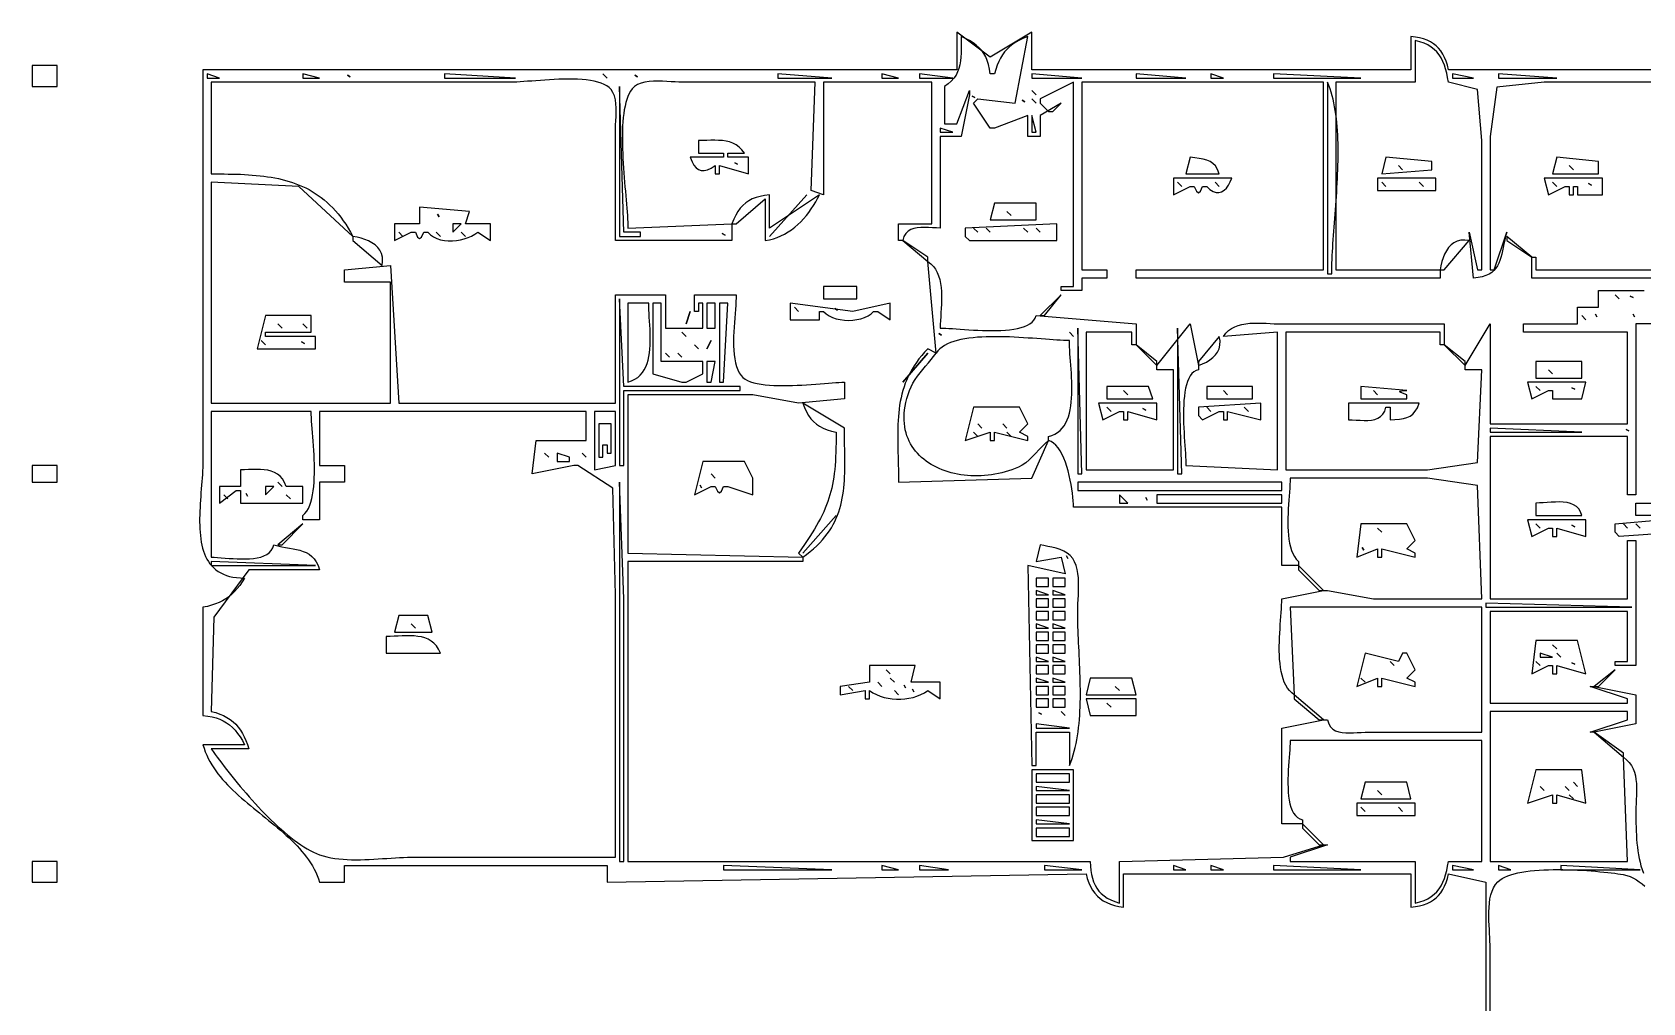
# Model space of a CAD drawing. Extents: x 0 to 1224, y 0 to 792.
# Drawn here: x 403 to 789.7, y 335.1 to 568 of the extents above; entities that cross this region are included whole.
import ezdxf

# ---------------------------------------------------------------- set-up
doc = ezdxf.new("R2010")
doc.units = 0
doc.layers.add('C7', color=7, linetype='CONTINUOUS')

msp = doc.modelspace()

# ---------------------------------------------------------------- linework, layer by layer
at = {"layer": 'C7'}
for points in [[(625, 568), (625, 559), (444, 559), (444, 466), (443.9925, 465.2049), (443.9713, 464.3932), (443.9381, 463.5664), (443.8947, 462.7261), (443.8428, 461.8741), (443.7843, 461.0119), (443.7207, 460.1412), (443.6541, 459.2636), (443.586, 458.3809), (443.5182, 457.4946), (443.4526, 456.6064), (443.3908, 455.7179), (443.3347, 454.8308), (443.286, 453.9467), (443.2464, 453.0673), (443.2177, 452.1942), (443.2017, 451.3291), (443.2002, 450.4737), (443.2149, 449.6294), (443.2475, 448.7981), (443.2998, 447.9813), (443.3737, 447.1808), (443.4708, 446.3981), (443.5929, 445.6348), (443.7417, 444.8928), (443.9191, 444.1735), (444.1268, 443.4786), (444.3666, 442.8098), (444.6402, 442.1688), (444.9493, 441.5571), (445.2958, 440.9764), (445.6814, 440.4284), (446.1079, 439.9148), (446.577, 439.4371), (447.0905, 438.9969), (447.6501, 438.5961), (448.2576, 438.2361), (448.9149, 437.9187), (449.6235, 437.6455), (450.3854, 437.4181), (451.2022, 437.2382), (452.0757, 437.1075), (453.0077, 437.0275), (454, 437), (453.4139, 436.0828), (452.8166, 435.2389), (452.2027, 434.4656), (451.567, 433.76), (450.9044, 433.1194), (450.2094, 432.541), (449.4769, 432.0221), (448.7016, 431.5597), (447.8783, 431.1512), (447.0018, 430.7938), (446.0667, 430.4846), (445.0678, 430.2209), (444, 430), (444, 404), (445.131, 403.8798), (446.1786, 403.6955), (447.149, 403.4455), (448.0486, 403.1284), (448.8838, 402.7427), (449.6607, 402.2866), (450.3857, 401.7589), (451.0652, 401.1578), (451.7054, 400.482), (452.3127, 399.7298), (452.8933, 398.8998), (453.4536, 397.9903), (454, 397), (444, 397), (444.2596, 396.1559), (444.5576, 395.3321), (444.8926, 394.5277), (445.2627, 393.7418), (445.6664, 392.9736), (446.1022, 392.2223), (446.5682, 391.487), (447.063, 390.767), (447.5848, 390.0613), (448.1322, 389.3691), (448.7033, 388.6896), (449.2967, 388.0219), (449.9106, 387.3653), (450.5435, 386.7188), (451.1938, 386.0817), (451.8597, 385.4531), (452.5397, 384.8321), (453.2322, 384.218), (453.9355, 383.6099), (454.648, 383.0069), (455.368, 382.4082), (456.094, 381.8131), (456.8244, 381.2205), (457.5574, 380.6298), (458.2915, 380.04), (459.025, 379.4504), (459.7563, 378.86), (460.4838, 378.2682), (461.2059, 377.6739), (461.9209, 377.0764), (462.6272, 376.4749), (463.3232, 375.8685), (464.0073, 375.2563), (464.6777, 374.6376), (465.333, 374.0115), (465.9714, 373.3771), (466.5914, 372.7337), (467.1913, 372.0804), (467.7696, 371.4163), (468.3244, 370.7406), (468.8543, 370.0525), (469.3577, 369.3511), (469.8328, 368.6357), (470.2781, 367.9053), (470.6919, 367.1591), (471.0726, 366.3963), (471.4186, 365.6161), (471.7283, 364.8176), (472, 364), (478, 364), (478, 368), (541, 368), (541, 364), (656, 366), (656.3073, 364.8926), (656.6698, 363.8778), (657.09, 362.9529), (657.5703, 362.1148), (658.1132, 361.3606), (658.721, 360.6875), (659.3962, 360.0925), (660.1413, 359.5727), (660.9587, 359.1252), (661.8508, 358.7471), (662.8201, 358.4355), (663.869, 358.1874), (665, 358), (665, 366), (734, 366), (734, 358), (735.0832, 358.1505), (736.0909, 358.3537), (737.0251, 358.6126), (737.8876, 358.9302), (738.6805, 359.3095), (739.4056, 359.7535), (740.0649, 360.2653), (740.6604, 360.8479), (741.1939, 361.5044), (741.6673, 362.2376), (742.0828, 363.0508), (742.442, 363.9469), (742.7471, 364.929), (743, 366), (752, 364), (752, 310)], [(626, 567), (626.0057, 565.9757), (626.0162, 564.963), (626.0191, 563.9654), (626.0018, 562.9864), (625.9521, 562.0296), (625.8575, 561.0985), (625.7058, 560.1967), (625.4843, 559.3276), (625.1809, 558.4949), (624.7831, 557.702), (624.2784, 556.9526), (623.6546, 556.25), (622.8993, 555.598), (622, 555), (622, 546), (625, 546), (628, 554), (628, 553), (626, 543), (621, 543), (621, 521), (620.0747, 521.0215), (619.1308, 521.0706), (618.1835, 521.1242), (617.2479, 521.1593), (616.3391, 521.1527), (615.4723, 521.0813), (614.6626, 520.9221), (613.9251, 520.6519), (613.275, 520.2477), (612.7273, 519.6864), (612.2973, 518.9448), (612, 518), (611, 518), (611, 522), (619, 522), (619, 556), (593, 556), (593, 529), (590, 530), (591, 556), (559, 556), (558.2154, 556.0192), (557.33, 556.0672), (556.3652, 556.1297), (555.3422, 556.1924), (554.2823, 556.2409), (553.2067, 556.2608), (552.1368, 556.2379), (551.0938, 556.1578), (550.0991, 556.006), (549.1738, 555.7684), (548.3393, 555.4305), (547.6168, 554.978), (547.0277, 554.3966), (546.6527, 553.8636), (546.3162, 553.264), (546.0164, 552.6015), (545.7519, 551.88), (545.5208, 551.1032), (545.3215, 550.2751), (545.1524, 549.3993), (545.012, 548.4797), (544.8984, 547.5201), (544.8101, 546.5243), (544.7454, 545.4961), (544.7026, 544.4393), (544.6802, 543.3577), (544.6765, 542.2552), (544.6899, 541.1355), (544.7186, 540.0024), (544.7611, 538.8598), (544.8156, 537.7115), (544.8806, 536.5612), (544.9545, 535.4128), (545.0355, 534.2701), (545.122, 533.1368), (545.2124, 532.0169), (545.305, 530.914), (545.3982, 529.8321), (545.4903, 528.7748), (545.5797, 527.7461), (545.6648, 526.7497), (545.7438, 525.7895), (545.8152, 524.8691), (545.8773, 523.9926), (545.9285, 523.1636), (545.9671, 522.3859), (545.9915, 521.6635), (546, 521), (571, 522), (571, 518), (543, 518), (543, 544), (543.0197, 544.8306), (543.0678, 545.7455), (543.1272, 546.7234), (543.1808, 547.743), (543.2119, 548.783), (543.2033, 549.822), (543.1381, 550.8388), (542.9994, 551.8121), (542.7701, 552.7205), (542.4334, 553.5428), (541.9722, 554.2577)], [(937, 559), (743, 559), (742.7471, 560.0709), (742.442, 561.0529), (742.0828, 561.949), (741.6673, 562.7622), (741.1939, 563.4955), (740.6604, 564.1519), (740.0649, 564.7346), (739.4056, 565.2464), (738.6805, 565.6904), (737.8876, 566.0697), (737.0251, 566.3873), (736.0909, 566.6462), (735.0832, 566.8494), (734, 567), (734, 559), (643, 559), (643, 568), (633, 562), (625, 568)], [(794, 556), (766, 556), (754.603394, 554.820984), (753, 543), (753, 511), (754, 511), (757, 520), (756.7382, 519.0484), (756.5156, 518.1204), (756.3208, 517.2191), (756.1425, 516.3475), (755.9693, 515.5088), (755.7898, 514.7059), (755.5925, 513.9421), (755.3662, 513.2204), (755.0995, 512.5439), (754.7809, 511.9157), (754.399, 511.3389), (753.9426, 510.8166), (753.4002, 510.3518), (752.7604, 509.9477), (752.0119, 509.6074), (751.1432, 509.334), (750.143, 509.1304), (749, 509), (748, 520), (750, 511), (751, 511), (751, 542), (749.972229, 554.25769), (743, 556), (742.8137, 557.1159), (742.5951, 558.1748), (742.3375, 559.1753), (742.0341, 560.1165), (741.6782, 560.997), (741.263, 561.8157), (740.7818, 562.5714), (740.2279, 563.263), (739.5946, 563.8893), (738.875, 564.4491), (738.0625, 564.9412), (737.1503, 565.3645), (736.1317, 565.7178), (735, 566), (735, 556), (716, 556), (716, 511), (741, 511), (741, 509), (668, 509), (668, 511), (713, 511), (713, 556), (655, 556), (655, 511), (661, 511), (661, 509), (655, 509), (655, 506), (650, 506), (650, 507), (653, 507), (653, 556), (645, 552), (645, 551), (647, 549), (648, 549), (650, 551), (645, 548), (645, 543), (642, 543), (642, 548), (634, 545), (633, 545), (629, 551), (630, 552), (639, 551), (642, 567), (640.9765, 566.5665), (640.0377, 566.1094), (639.179, 565.6234), (638.3958, 565.1032), (637.6837, 564.5434), (637.0381, 563.9387), (636.4544, 563.2837), (635.9281, 562.5732), (635.4548, 561.8017), (635.0298, 560.964), (634.6487, 560.0547), (634.3069, 559.0684), (634, 558), (633, 558), (632.8312, 559.1685), (632.5981, 560.2296), (632.2973, 561.1929), (631.9255, 562.0675), (631.4795, 562.8629), (630.9559, 563.5885), (630.3514, 564.2536), (629.6628, 564.8676), (628.8866, 565.4399), (628.0196, 565.9798), (627.0585, 566.4967), (626, 567)], [(403, 560), (403, 555), (409, 555), (409, 560), (403, 560)], [(445, 558), (445, 557), (448, 557), (445, 558)], [(468, 558), (468, 557), (472, 557), (468, 558)], [(478.666656, 557.666687), (479.333344, 557.333313), (478.666656, 557.666687)], [(502, 558), (502, 557), (519, 557), (502, 558)], [(540, 558), (541, 557), (540, 558)], [(547.666687, 557.666687), (548.333313, 557.333313), (547.666687, 557.666687)], [(582, 558), (582, 557), (595, 557), (582, 558)], [(607, 558), (607, 557), (611, 557), (607, 558)], [(616, 558), (616, 557), (624, 557), (616, 558)], [(643, 558), (643, 557), (655, 557), (643, 558)], [(668, 558), (668, 557), (680, 557), (668, 558)], [(686, 558), (686, 557), (689, 557), (686, 558)], [(701, 558), (701, 557), (722, 557), (701, 558)], [(744, 558), (744, 557), (749, 557), (744, 558)], [(755, 558), (755, 557), (769, 557), (755, 558)], [(541.9722, 554.2576), (541.5188, 554.7244), (540.9674, 555.1334), (540.3257, 555.488), (539.6011, 555.7912), (538.8013, 556.0464), (537.9337, 556.2567), (537.006, 556.4253), (536.0257, 556.5556), (535.0004, 556.6506), (533.9375, 556.7137), (532.8447, 556.748), (531.7296, 556.7567), (530.5996, 556.7432), (529.4624, 556.7105), (528.3255, 556.6619), (527.1964, 556.6007), (526.0827, 556.53), (524.992, 556.4531), (523.9318, 556.3732), (522.9097, 556.2935), (521.9332, 556.2172), (521.01, 556.1476), (520.1474, 556.0878), (519.3532, 556.0411), (518.6349, 556.0108), (518, 556), (446, 556), (446, 534), (447.0259, 533.9989), (448.0429, 533.9951), (449.0509, 533.9874), (450.0496, 533.9748), (451.0391, 533.956), (452.0191, 533.9301), (452.9896, 533.896), (453.9505, 533.8525), (454.9015, 533.7986), (455.8426, 533.7331), (456.7738, 533.655), (457.6947, 533.5632), (458.6054, 533.4565), (459.5057, 533.334), (460.3954, 533.1944), (461.2745, 533.0367), (462.1429, 532.8599), (463.0004, 532.6627), (463.8469, 532.4442), (464.6822, 532.2032), (465.5063, 531.9386), (466.3191, 531.6493), (467.1203, 531.3343), (467.91, 530.9925), (468.6879, 530.6227), (469.454, 530.2238), (470.2081, 529.7948), (470.95, 529.3346), (471.6798, 528.8421), (472.3973, 528.3161), (473.1022, 527.7557), (473.7946, 527.1596), (474.4743, 526.5268), (475.1412, 525.8563), (475.7951, 525.1468), (476.436, 524.3974), (477.0637, 523.6069), (477.678, 522.7742), (478.279, 521.8983), (478.8663, 520.978), (479.44, 520.0122), (480, 519), (467, 530.972229), (446, 532), (446, 479), (489, 479), (489, 508), (478, 508), (478, 511), (489, 512), (491, 479), (543, 479), (543, 505), (555, 505), (555, 497), (564, 497), (564, 503), (563, 503), (563, 501), (562, 501), (562, 505), (572, 505), (571.986, 504.2266), (571.9476, 503.3778), (571.8902, 502.4627), (571.819, 501.4904), (571.7395, 500.4701), (571.657, 499.4108), (571.5769, 498.3218), (571.5044, 497.2121), (571.4449, 496.0908), (571.4038, 494.9671), (571.3864, 493.8501), (571.398, 492.7488), (571.4441, 491.6726), (571.5299, 490.6304), (571.6608, 489.6314), (571.8422, 488.6846), (572.0793, 487.7994), (572.3776, 486.9846), (572.7424, 486.2496), (573.179, 485.6034)], [(544, 555), (544, 519), (549, 519), (549, 520), (545, 520), (544, 555)], [(643, 554), (644, 553), (643, 554)], [(714, 556), (714, 510), (715, 510), (715.0053, 510.8407), (715.0207, 511.7024), (715.0456, 512.5839), (715.079, 513.4844), (715.1204, 514.4027), (715.1689, 515.338), (715.2237, 516.2892), (715.2842, 517.2553), (715.3496, 518.2354), (715.419, 519.2284), (715.4918, 520.2334), (715.5673, 521.2493), (715.6445, 522.2752), (715.7229, 523.31), (715.8017, 524.3529), (715.88, 525.4027), (715.9572, 526.4586), (716.0324, 527.5194), (716.105, 528.5843), (716.1742, 529.6522), (716.2393, 530.7221), (716.2994, 531.793), (716.3538, 532.864), (716.4018, 533.934), (716.4426, 535.0021), (716.4755, 536.0673), (716.4997, 537.1285), (716.5144, 538.1848), (716.519, 539.2352), (716.5126, 540.2787), (716.4945, 541.3143), (716.464, 542.341), (716.4203, 543.3578), (716.3626, 544.3638), (716.2902, 545.3578), (716.2023, 546.3391), (716.0983, 547.3064), (715.9772, 548.259), (715.8384, 549.1957), (715.6812, 550.1155), (715.5047, 551.0176), (715.3083, 551.9008), (715.0911, 552.7642), (714.8524, 553.6068), (714.5915, 554.4276), (714.3076, 555.2257), (714, 556)], [(628.666687, 552.666687), (629.333313, 552.333313), (628.666687, 552.666687)], [(640.666687, 551.666687), (641.333313, 551.333313), (640.666687, 551.666687)], [(643, 552), (644, 551), (643, 552)], [(643, 548), (643, 544), (644, 544), (643, 548)], [(563, 542), (563, 539), (569, 539), (569, 538), (561, 538), (561.4128, 536.9269), (561.8742, 536.0758), (562.3906, 535.4425), (562.9682, 535.0233), (563.6136, 534.8142), (564.3331, 534.8112), (565.133, 535.0105), (566.0198, 535.408), (567, 536), (567, 534), (568, 534), (568, 536), (575, 534), (575, 538), (570, 538), (570, 539), (574, 539), (573.3958, 539.8025), (572.7315, 540.4549), (572.0124, 540.9722), (571.2439, 541.3692), (570.4315, 541.661), (569.5805, 541.8625), (568.6964, 541.9886), (567.7846, 542.0542), (566.8506, 542.0745), (565.8997, 542.0642), (564.9373, 542.0384), (563.9689, 542.012), (563, 542)], [(621, 545), (621, 544), (624, 544), (621, 545)], [(681, 538), (680, 534), (688, 534), (687.596, 535.0657), (687.0864, 535.8983), (686.4764, 536.5312), (685.7712, 536.9976), (684.976, 537.331), (684.0961, 537.5645), (683.1366, 537.7317), (682.1028, 537.8657), (681, 538)], [(728, 538), (727, 534), (739, 535), (739, 537), (728, 538)], [(769, 538), (768, 534), (779, 534), (779, 537), (769, 538)], [(571.666687, 536.666687), (572.333313, 536.333313), (571.666687, 536.666687)], [(731, 536), (732, 535), (731, 536)], [(772, 536), (773, 535), (772, 536)], [(677, 533), (677, 529), (681, 531), (682, 531), (682.5339, 529.8485), (683, 529.4647), (683.466, 529.8485), (684, 531), (685, 531), (685.7613, 530.2679), (686.505, 529.7917), (687.2241, 529.5531), (687.912, 529.5337), (688.5617, 529.7153), (689.1664, 530.0797), (689.7194, 530.6086), (690.2139, 531.2838), (690.643, 532.087), (691, 533), (677, 533)], [(678, 532), (679, 531), (678, 532)], [(687, 532), (688, 531), (687, 532)], [(726, 533), (726, 530), (740, 530), (740, 533), (726, 533)], [(727, 532), (728, 531), (727, 532)], [(736, 532), (737, 531), (736, 532)], [(766, 533), (767, 529), (771, 531), (772, 531), (772, 529), (773, 529), (773, 531), (774, 531), (774, 529), (780, 529), (780, 533), (766, 533)], [(768, 532), (769, 531), (768, 532)], [(776.666687, 531.666687), (777.333313, 531.333313), (776.666687, 531.666687)], [(496, 526), (496, 522), (490, 522), (490, 518), (494, 520), (495, 520), (495.5339, 518.8485), (496, 518.4647), (496.466, 518.8485), (497, 520), (498, 520), (498.6403, 519.3844), (499.3699, 518.8839), (500.1747, 518.4933), (501.0408, 518.2077), (501.9543, 518.0218), (502.901, 517.9307), (503.8672, 517.9291), (504.8387, 518.0121), (505.8017, 518.1745), (506.7423, 518.4113), (507.6463, 518.7173), (508.4999, 519.0875), (509.2891, 519.5167), (510, 520), (513, 518), (513, 522), (507, 522), (508, 525), (496, 526)], [(580, 521), (580, 529), (578.8344, 528.837), (577.7607, 528.6157), (576.774, 528.3306), (575.8694, 527.9762), (575.042, 527.5472), (574.2869, 527.0381), (573.5992, 526.4436), (572.9739, 525.7582), (572.4063, 524.9765), (571.8913, 524.0932), (571.4242, 523.1028), (571, 522), (572, 522), (579, 528), (579, 518), (579.9786, 518.1802), (580.9313, 518.4306), (581.8572, 518.7477), (582.7555, 519.1276), (583.6255, 519.5668), (584.4664, 520.0616), (585.2773, 520.6083), (586.0575, 521.2033), (586.8063, 521.8428), (587.5228, 522.5232), (588.2063, 523.2409), (588.8559, 523.9922), (589.471, 524.7734), (590.0507, 525.5809), (590.5942, 526.4109), (591.1008, 527.2599), (591.5696, 528.1241), (592, 529), (580, 521)], [(589, 529), (580, 519), (589, 529)], [(634, 527), (633, 523), (644, 523), (644, 527), (634, 527)], [(500.333344, 524.333313), (500.666656, 523.666687), (500.333344, 524.333313)], [(504, 522), (504, 520), (506, 522), (504, 522)], [(627, 521), (627, 519), (628, 518), (649, 518), (649, 522), (627, 521)], [(637, 525), (638, 524), (637, 525)], [(480, 519), (480, 518), (487, 512), (487.1266, 513.0671), (487.0666, 514.0318), (486.8373, 514.8983), (486.4558, 515.671), (485.9394, 516.3543), (485.3055, 516.9526), (484.5713, 517.4701), (483.754, 517.9113), (482.871, 518.2806), (481.9394, 518.5822), (480.9767, 518.8205), (480, 519)], [(491, 520), (492, 519), (491, 520)], [(500, 520), (501, 519), (500, 520)], [(506, 520), (507, 519), (506, 520)], [(568.666687, 519.666687), (569.333313, 519.333313), (568.666687, 519.666687)], [(629, 521), (630, 520), (629, 521)], [(632, 521), (633, 520), (632, 521)], [(641, 521), (642, 520), (641, 521)], [(644, 521), (645, 520), (644, 521)], [(757, 519), (757, 518), (763, 514), (757, 519)], [(612, 518), (618, 513), (618, 514), (612, 518)], [(741, 511), (742, 511), (748, 518), (746.9328, 518.1266), (745.9681, 518.0666), (745.1016, 517.8372), (744.3288, 517.4557), (743.6455, 516.9394), (743.0473, 516.3055), (742.5297, 515.5712), (742.0885, 514.754), (741.7193, 513.871), (741.4177, 512.9394), (741.1794, 511.9767), (741, 511)], [(573.179, 485.6033), (573.606, 485.1577), (574.1321, 484.7663), (574.75, 484.4259), (575.4524, 484.1338), (576.2317, 483.8869), (577.0808, 483.6823), (577.9923, 483.5172), (578.9588, 483.3886), (579.973, 483.2936), (581.0274, 483.2293), (582.1149, 483.1927), (583.2279, 483.181), (584.3592, 483.1912), (585.5015, 483.2204), (586.6473, 483.2656), (587.7893, 483.324), (588.9202, 483.3927), (590.0326, 483.4686), (591.1192, 483.549), (592.1726, 483.6309), (593.1855, 483.7113), (594.1504, 483.7873), (595.0602, 483.8561), (595.9074, 483.9146), (596.6846, 483.9601), (597.3846, 483.9895), (598, 484), (598, 480), (587, 479), (576, 481), (546, 481), (546, 443), (588, 442), (588, 441), (546, 441), (546, 369), (657, 369), (657.0586, 367.8995), (657.1645, 366.8616), (657.3228, 365.8853), (657.5387, 364.9699), (657.8173, 364.1147), (658.1638, 363.3189), (658.5834, 362.5818), (659.0812, 361.9025), (659.6624, 361.2804), (660.3322, 360.7146), (661.0956, 360.2044), (661.958, 359.7491), (662.9244, 359.3479), (664, 359), (664, 369), (703.424377, 370), (713, 373), (714, 373), (705, 370), (705, 369), (735, 369), (735, 359), (736.1317, 359.2821), (737.1503, 359.6354), (738.0625, 360.0587), (738.875, 360.5508), (739.5946, 361.1106), (740.2279, 361.7369), (740.7818, 362.4285), (741.263, 363.1842), (741.6782, 364.0029), (742.0341, 364.8834), (742.3375, 365.8246), (742.5951, 366.8251), (742.8137, 367.884), (743, 369), (751, 369), (751, 398), (705, 398), (704.9874, 397.3415), (704.9529, 396.5971), (704.9015, 395.777), (704.8382, 394.8911), (704.768, 393.9496), (704.6958, 392.9626), (704.6267, 391.9401), (704.5656, 390.8924), (704.5175, 389.8294), (704.4874, 388.7612), (704.4803, 387.698), (704.5011, 386.6498), (704.5548, 385.6268), (704.6465, 384.639), (704.7811, 383.6965), (704.9635, 382.8095), (705.1988, 381.988), (705.492, 381.2421), (705.848, 380.5819), (706.2718, 380.0174), (706.7684, 379.5589), (707.3428, 379.2164), (708, 379), (708, 378), (703, 378), (703, 401), (713, 403), (714, 403), (714.2973, 402.0542), (714.7269, 401.3121), (715.2739, 400.7505), (715.9232, 400.3462), (716.6598, 400.0761), (717.4688, 399.9171), (718.335, 399.846), (719.2435, 399.8397), (720.1792, 399.8751), (721.1272, 399.929), (722.0725, 399.9784), (723, 400), (751, 400), (751, 430), (705, 430), (706, 409), (705.3911, 409.4597), (704.8511, 409.9995), (704.3762, 410.6135), (703.9629, 411.296), (703.6074, 412.0412), (703.3061, 412.8435), (703.0553, 413.697), (702.8513, 414.5959), (702.6905, 415.5347), (702.5692, 416.5074), (702.4836, 417.5083), (702.4302, 418.5317), (702.4052, 419.5719), (702.4051, 420.623), (702.426, 421.6794), (702.4644, 422.7353), (702.5166, 423.7849), (702.5789, 424.8224), (702.6476, 425.8422), (702.719, 426.8385), (702.7896, 427.8055), (702.8555, 428.7374), (702.9132, 429.6286), (702.9589, 430.4733), (702.9891, 431.2656), (703, 432), (713, 434), (714, 434), (725, 432), (751, 432), (749.972229, 459.257721), (738, 461), (705, 461), (704.9875, 460.2489), (704.9533, 459.4324), (704.9022, 458.558), (704.8388, 457.6333), (704.7678, 456.6658), (704.6941, 455.6632), (704.6223, 454.6328), (704.5572, 453.5824), (704.5036, 452.5195), (704.4661, 451.4516), (704.4494, 450.3863), (704.4584, 449.3311), (704.4978, 448.2936), (704.5723, 447.2814), (704.6866, 446.302), (704.8455, 445.363), (705.0537, 444.4719), (705.3159, 443.6363), (705.6369, 442.8637), (706.0214, 442.1618), (706.4742, 441.538), (707, 441), (707, 440), (703, 440), (703, 454), (653, 454), (652.9817, 454.7133), (652.9324, 455.5244), (652.8517, 456.4184), (652.7391, 457.3807), (652.5944, 458.3965), (652.4172, 459.4512), (652.2072, 460.53), (651.964, 461.6182), (651.6873, 462.701), (651.3767, 463.7639), (651.0319, 464.792), (650.6526, 465.7706), (650.2383, 466.685), (649.7887, 467.5206), (649.3036, 468.2626), (648.7825, 468.8962), (648.225, 469.4068), (647.631, 469.7796), (647, 470), (647, 471), (647.8057, 471.2292), (648.534, 471.5446), (649.1885, 471.9409), (649.7727, 472.4132), (650.2903, 472.9563), (650.7448, 473.5652), (651.1397, 474.2346), (651.4788, 474.9596), (651.7654, 475.7351), (652.0032, 476.556), (652.1958, 477.4171), (652.3467, 478.3134), (652.4596, 479.2398), (652.5379, 480.1912), (652.5852, 481.1625), (652.6052, 482.1486), (652.6014, 483.1444), (652.5774, 484.1449), (652.5367, 485.1449), (652.483, 486.1394), (652.4197, 487.1232), (652.3505, 488.0913), (652.2789, 489.0386), (652.2086, 489.96), (652.143, 490.8504), (652.0858, 491.7046), (652.0405, 492.5177), (652.0107, 493.2845), (652, 494), (651.3327, 494.0082), (650.6064, 494.0316), (649.825, 494.0683), (648.9927, 494.1164), (648.1135, 494.174), (647.1915, 494.2393), (646.2306, 494.3104), (645.2349, 494.3853), (644.2085, 494.4623), (643.1555, 494.5393), (642.0798, 494.6146), (640.9856, 494.6863), (639.8768, 494.7525), (638.7575, 494.8112), (637.6318, 494.8606), (636.5037, 494.8989), (635.3773, 494.9241), (634.2565, 494.9344), (633.1456, 494.9279), (632.0484, 494.9026), (630.9691, 494.8568), (629.9117, 494.7885), (628.8802, 494.6959), (627.8787, 494.577), (626.9113, 494.4301), (625.982, 494.2531), (625.0948, 494.0442), (624.2538, 493.8016), (623.463, 493.5234), (622.7265, 493.2076), (622.0483, 492.8524), (621.4326, 492.4559), (620.8832, 492.0163), (620.4043, 491.5316), (620, 491), (618, 513), (618.7279, 512.4471), (619.345, 511.8129), (619.8598, 511.1054), (620.2807, 510.3322), (620.6159, 509.5013), (620.874, 508.6204), (621.0632, 507.6973), (621.1919, 506.74), (621.2686, 505.7561), (621.3017, 504.7536), (621.2994, 503.7402), (621.2703, 502.7238), (621.2226, 501.7122), (621.1648, 500.7132), (621.1053, 499.7347), (621.0523, 498.7844), (621.0144, 497.8702), (621, 497), (621.6092, 496.9898), (622.3063, 496.9617), (623.0828, 496.9188), (623.9306, 496.8645), (624.8412, 496.8019), (625.8065, 496.7345), (626.8181, 496.6654), (627.8677, 496.598), (628.9471, 496.5356), (630.0479, 496.4814), (631.1618, 496.4387), (632.2805, 496.4107), (633.3958, 496.4009), (634.4993, 496.4125), (635.5827, 496.4486), (636.6378, 496.5127), (637.6563, 496.6081), (638.6298, 496.7379), (639.5501, 496.9054), (640.4088, 497.1141), (641.1977, 497.3671), (641.9085, 497.6677), (642.5328, 498.0192), (643.0624, 498.4249), (643.489, 498.8881), (643.8043, 499.412), (644, 500), (668, 498), (668, 493), (667, 493), (667, 496), (656, 496), (656, 463), (677, 463), (677, 487), (673, 487), (673, 488), (681, 498), (683, 488), (683, 487), (682.412, 486.8043), (681.8881, 486.489), (681.4249, 486.0624), (681.0192, 485.5328), (680.6677, 484.9085), (680.3671, 484.1977), (680.1141, 483.4088), (679.9055, 482.5501), (679.7379, 481.6298), (679.6081, 480.6563), (679.5128, 479.6378), (679.4487, 478.5827), (679.4125, 477.4992), (679.401, 476.3957), (679.4108, 475.2805), (679.4387, 474.1617), (679.4814, 473.0478), (679.5356, 471.947), (679.598, 470.8677), (679.6654, 469.8181), (679.7345, 468.8065), (679.8019, 467.8412), (679.8645, 466.9305), (679.9188, 466.0828), (679.9617, 465.3062), (679.9898, 464.6092), (680, 464), (702, 463), (702, 496), (689, 495), (689.5754, 495.7591), (690.2265, 496.3928), (690.9454, 496.9115), (691.7247, 497.3259), (692.5567, 497.6464), (693.4337, 497.8837), (694.3481, 498.0483), (695.2922, 498.1508), (696.2585, 498.2016), (697.2392, 498.2115), (698.2268, 498.1908), (699.2136, 498.1503), (700.1919, 498.1003), (701.1542, 498.0516), (702.0927, 498.0146), (703, 498), (742, 498), (742, 493), (741, 493), (741, 496), (704, 496), (704, 463), (738, 463), (749.972229, 464.742279), (751, 487), (747, 487), (747, 488), (753, 498), (753, 474), (786, 474), (786, 496), (761, 496), (761, 498), (774, 498), (774, 502), (779, 502), (779, 506), (790, 506)], [(801, 509), (763, 509), (763, 514), (764, 514), (764, 511), (794, 511)], [(593, 507), (593, 504), (601, 504), (601, 507), (593, 507)], [(544, 504), (544, 464), (545, 464), (545, 482), (573, 482), (573, 483), (545, 483), (544, 504)], [(546, 503), (546, 484), (546.8824, 484.3075), (547.6669, 484.6989), (548.3586, 485.1683), (548.9629, 485.7102), (549.4854, 486.3187), (549.9312, 486.9884), (550.3059, 487.7133), (550.6148, 488.488), (550.8632, 489.3066), (551.0567, 490.1635), (551.2005, 491.0531), (551.3, 491.9696), (551.3606, 492.9073), (551.3877, 493.8606), (551.3867, 494.8239), (551.3629, 495.7913), (551.3218, 496.7572), (551.2687, 497.716), (551.209, 498.6619), (551.1481, 499.5893), (551.0914, 500.4925), (551.0442, 501.3658), (551.0119, 502.2035), (551, 503), (546, 503)], [(552, 503), (552, 486), (559, 484), (560, 484), (564, 486), (564, 489), (554, 489), (554, 503), (552, 503)], [(565, 503), (565, 497), (567, 497), (567, 503), (565, 503)], [(568, 503), (568, 484), (569, 484), (570, 503), (568, 503)], [(585, 503), (585, 499), (591, 499), (592, 499), (592, 501), (593, 501), (593.6069, 500.4255), (594.3288, 499.9405), (595.1465, 499.5444), (596.0409, 499.2373), (596.9929, 499.0187), (597.9834, 498.8885), (598.9932, 498.8464), (600.0034, 498.8923), (600.9947, 499.0258), (601.948, 499.2467), (602.8443, 499.5548), (603.6645, 499.9499), (604.3894, 500.4317), (605, 501), (606, 501), (609, 499), (609, 503), (600, 501), (585, 503)], [(645, 500), (646, 500), (650, 505), (645, 500)], [(783, 505), (784, 504), (783, 505)], [(786.666687, 504.666656), (787.333313, 504.333344), (786.666687, 504.666656)], [(459, 500), (457, 492), (471, 492), (471, 495), (459, 495), (459, 496), (470, 496), (470, 500), (459, 500)], [(561, 501), (560, 498), (561, 501)], [(586, 502), (587, 501), (586, 502)], [(595.666687, 501.666656), (596.333313, 501.333344), (595.666687, 501.666656)], [(775, 500), (776, 499), (775, 500)], [(778.333313, 500.333344), (778.666687, 499.666656), (778.333313, 500.333344)], [(787.333313, 500.333344), (787.666687, 499.666656), (787.333313, 500.333344)], [(462, 498), (463, 497), (462, 498)], [(468, 498), (469, 497), (468, 498)], [(559, 496), (560, 495), (559, 496)], [(620.666687, 495.666656), (621.333313, 495.333344), (620.666687, 495.666656)], [(652, 496), (653, 495), (652, 496)], [(654, 497), (654, 462), (655, 462), (654, 497)], [(678, 497), (678, 462), (679, 462), (678, 497)], [(688, 495), (683, 489), (683, 488), (683.9838, 488.3994), (684.9008, 488.8459), (685.7358, 489.3468), (686.4734, 489.9096), (687.0984, 490.5417), (687.5955, 491.2504), (687.9495, 492.0432), (688.1451, 492.9275), (688.167, 493.9106), (688, 495)], [(795, 498), (788, 498), (788, 457), (786, 457), (786, 471), (753, 471), (753, 432), (786, 432), (786, 446), (788, 446), (788, 416), (783, 416), (783, 417), (786, 417), (786, 429), (753, 429), (753, 407), (786, 407), (786, 408), (777, 411), (778, 411), (788, 409), (788, 402), (778, 400), (777, 400), (786, 403), (786, 405), (753, 405), (753, 369), (786, 369), (785, 394), (785.7746, 393.4138), (786.4157, 392.7562), (786.9352, 392.0345), (787.3448, 391.2558), (787.6564, 390.4274), (787.8821, 389.5566), (788.0335, 388.6505), (788.1226, 387.7164), (788.1614, 386.7615), (788.1615, 385.7931), (788.135, 384.8182), (788.0938, 383.8443), (788.0496, 382.8784), (788.0143, 381.9279), (788, 381), (788.0014, 380.0531), (788.0074, 379.102), (788.0199, 378.1484), (788.0414, 377.1938), (788.074, 376.2397), (788.1199, 375.2876), (788.1813, 374.3391), (788.2606, 373.3958), (788.3598, 372.4593), (788.4812, 371.5309), (788.6271, 370.6124), (788.7997, 369.7053), (789.0011, 368.811), (789.2337, 367.9313), (789.4995, 367.0675), (789.801, 366.2212)], [(458, 494), (459, 493), (458, 494)], [(467.666656, 493.666656), (468.333344, 493.333344), (467.666656, 493.666656)], [(562, 493), (563, 492), (562, 493)], [(566, 494), (565, 492), (566, 494)], [(618, 492), (617.2435, 491.2037), (616.5404, 490.4013), (615.8889, 489.5926), (615.287, 488.7775), (614.7329, 487.9561), (614.2247, 487.1282), (613.7605, 486.2937), (613.3385, 485.4527), (612.9567, 484.6049), (612.6132, 483.7505), (612.3063, 482.8892), (612.034, 482.021), (611.7944, 481.1459), (611.5856, 480.2638), (611.4058, 479.3746), (611.2532, 478.4782), (611.1257, 477.5747), (611.0216, 476.6639), (610.9389, 475.7457), (610.8758, 474.8201), (610.8304, 473.887), (610.8008, 472.9463), (610.7851, 471.9981), (610.7815, 471.0421), (610.7881, 470.0784), (610.803, 469.1069), (610.8243, 468.1275), (610.8501, 467.1401), (610.8786, 466.1447), (610.9078, 465.1412), (610.936, 464.1295), (610.9611, 463.1096), (610.9815, 462.0815), (610.995, 461.0449), (611, 460), (643, 461), (647, 470), (646.2121, 469.3272), (645.4444, 468.5761), (644.6868, 467.776), (643.9292, 466.9566), (643.1617, 466.1474), (642.3741, 465.378), (641.5565, 464.6778), (640.6987, 464.0764), (639.7909, 463.6034)], [(613.6033, 482), (613.9862, 482.9073), (614.4485, 483.7843), (614.9767, 484.635), (615.5579, 485.4638), (616.1787, 486.2748), (616.8261, 487.072), (617.4868, 487.8599), (618.1478, 488.6424), (618.7957, 489.4238), (619.4175, 490.2082), (620, 491), (618, 492)], [(668, 493), (673, 488), (673, 489), (668, 493)], [(742, 493), (747, 488), (747, 489), (742, 493)], [(555, 491), (556, 490), (555, 491)], [(558, 491), (559, 490), (558, 491)], [(565, 489), (565, 484), (566, 484), (567, 489), (565, 489)], [(618, 491), (612, 484), (618, 491)], [(764, 489), (764, 485), (775, 485), (775, 489), (764, 489)], [(762, 484), (763, 480), (767, 482), (768, 482), (768, 480), (769, 480), (775, 480), (776, 484), (762, 484)], [(767, 487), (768, 486), (767, 487)], [(639.7908, 463.6033), (639.0028, 463.2833), (638.2056, 462.9908), (637.4005, 462.7255), (636.5885, 462.4874), (635.7709, 462.2763), (634.9489, 462.0922), (634.1238, 461.935), (633.2967, 461.8045), (632.4688, 461.7007), (631.6413, 461.6235), (630.8155, 461.5727), (629.9926, 461.5483), (629.1737, 461.5501), (628.36, 461.5781), (627.5529, 461.6322), (626.7534, 461.7122), (625.9628, 461.8181), (625.1823, 461.9497), (624.4131, 462.107), (623.6565, 462.2898), (622.9135, 462.4981), (622.1854, 462.7317), (621.4735, 462.9906), (620.779, 463.2747), (620.1029, 463.5838), (619.4466, 463.9178), (618.8113, 464.2767), (618.1982, 464.6603), (617.6084, 465.0686), (617.0432, 465.5014), (616.5037, 465.9587), (615.9913, 466.4403), (615.5071, 466.9462), (615.0523, 467.4762), (614.6281, 468.0303), (614.2357, 468.6083), (613.8763, 469.2101), (613.5512, 469.8357), (613.2615, 470.4849), (613.0085, 471.1577), (612.7933, 471.8539), (612.6172, 472.5735), (612.4814, 473.3162), (612.387, 474.0821), (612.3353, 474.8711), (612.3275, 475.683), (612.3648, 476.5177), (612.4485, 477.3752), (612.5796, 478.2553), (612.7594, 479.1579), (612.9892, 480.0829), (613.2701, 481.0303), (613.6034, 482)], [(661, 483), (661, 480), (672, 480), (671, 483), (661, 483)], [(665, 482), (666, 481), (665, 482)], [(685, 483), (685, 480), (696, 480), (696, 483), (685, 483)], [(689, 482), (690, 481), (689, 482)], [(722, 483), (722, 480), (733, 480), (733, 481), (732.0021, 481.3548), (731.4176, 481.6342), (731.3321, 481.8361), (731.831, 481.9587), (733, 482), (722, 483)], [(725, 482), (726, 481), (725, 482)], [(764, 483), (765, 482), (764, 483)], [(772.666687, 482.666656), (773.333313, 482.333344), (772.666687, 482.666656)], [(446, 477), (446, 442), (446.722, 441.9841), (447.52, 441.9421), (448.382, 441.8819), (449.2958, 441.8114), (450.2494, 441.7389), (451.2306, 441.6722), (452.2274, 441.6195), (453.2276, 441.5888), (454.2193, 441.5881), (455.1902, 441.6254), (456.1282, 441.7088), (457.0214, 441.8464), (457.8575, 442.0461), (458.6246, 442.316), (459.3104, 442.6642), (459.903, 443.0986), (460.3902, 443.6274), (460.7598, 444.2585), (461, 445), (461.956, 444.7446), (462.8998, 444.5375), (463.8267, 444.3627), (464.7322, 444.2043), (465.612, 444.0465), (466.4614, 443.8732), (467.276, 443.6688), (468.0512, 443.4171), (468.7827, 443.1024), (469.4659, 442.7088), (470.0963, 442.2203), (470.6693, 441.621), (471.1807, 440.8952), (471.6257, 440.0268), (472, 439), (455, 439), (446.603394, 427.610352), (446, 405), (447.0551, 404.7126), (448.031, 404.3757), (448.9315, 403.988), (449.7608, 403.5481), (450.5226, 403.0548), (451.2211, 402.5067), (451.86, 401.9028), (452.4435, 401.2415), (452.9754, 400.5217), (453.4597, 399.7421), (453.9003, 398.9014), (454.3013, 397.9983), (454.6665, 397.0316), (455, 396), (446, 396), (446.4531, 395.3614), (446.9322, 394.6956), (447.4364, 394.0047), (447.9645, 393.2908), (448.5155, 392.5559), (449.0884, 391.8023), (449.6821, 391.0321), (450.2956, 390.2472), (450.9278, 389.4498), (451.5777, 388.6421), (452.2443, 387.8261), (452.9264, 387.004), (453.6231, 386.1777), (454.3334, 385.3496), (455.0561, 384.5215), (455.7902, 383.6958), (456.5348, 382.8744), (457.2887, 382.0594), (458.0508, 381.253), (458.8203, 380.4573), (459.5959, 379.6744), (460.3767, 378.9064), (461.1617, 378.1553), (461.9497, 377.4234), (462.7398, 376.7126), (463.5309, 376.0252), (464.3219, 375.3632), (465.1118, 374.7286), (465.8996, 374.1237), (466.6842, 373.5505), (467.4646, 373.0112), (468.2398, 372.5078), (469.0086, 372.0424), (469.7701, 371.6172), (470.5231, 371.2342), (471.2668, 370.8955), (472, 370.6034)], [(472, 370.6033), (472.8616, 370.3164), (473.7583, 370.0755), (474.6868, 369.8772), (475.6439, 369.7185), (476.6262, 369.5961), (477.6305, 369.5068), (478.6535, 369.4475), (479.6918, 369.4151), (480.7422, 369.4063), (481.8014, 369.418), (482.8662, 369.4469), (483.9331, 369.49), (484.9989, 369.5441), (486.0604, 369.6059), (487.1142, 369.6724), (488.1571, 369.7402), (489.1857, 369.8064), (490.1968, 369.8676), (491.187, 369.9207), (492.1532, 369.9626), (493.0919, 369.9901), (494, 370), (543, 370), (543, 433), (542.396606, 458.567139), (534, 464), (533, 464), (523, 462), (524, 470), (536, 470), (536, 477), (472, 477), (472, 464), (478, 464), (478, 460), (472, 460), (472, 451), (468, 451), (468, 452), (468.4891, 452.4968), (468.9208, 453.0767), (469.2983, 453.7337), (469.6245, 454.4617), (469.9025, 455.2547), (470.1354, 456.1068), (470.3262, 457.0119), (470.4779, 457.964), (470.5937, 458.9571), (470.6765, 459.9853), (470.7294, 461.0424), (470.7555, 462.1225), (470.7577, 463.2196), (470.7393, 464.3277), (470.7031, 465.4408), (470.6523, 466.5529), (470.5899, 467.6579), (470.519, 468.7498), (470.4426, 469.8228), (470.3638, 470.8707), (470.2856, 471.8875), (470.211, 472.8673), (470.1432, 473.804), (470.0851, 474.6916), (470.0398, 475.5241), (470.0104, 476.2956), (470, 477), (446, 477)], [(538, 477), (538, 463), (543, 464), (543, 477), (538, 477)], [(588, 479), (588.4203, 477.9001), (588.8797, 476.9123), (589.3855, 476.0301), (589.9452, 475.247), (590.5663, 474.5566), (591.2563, 473.9525), (592.0225, 473.4281), (592.8725, 472.9772), (593.8138, 472.5931), (594.8538, 472.2695), (596, 472), (595.9958, 470.7196), (595.9828, 469.4924), (595.9599, 468.3153), (595.9259, 467.1852), (595.8798, 466.099), (595.8207, 465.0534), (595.7473, 464.0455), (595.6588, 463.072), (595.5539, 462.1298), (595.4317, 461.2158), (595.2912, 460.3269), (595.1312, 459.46), (594.9508, 458.6118), (594.7488, 457.7794), (594.5242, 456.9596), (594.276, 456.1492), (594.003, 455.3451), (593.7044, 454.5442), (593.3789, 453.7433), (593.0256, 452.9394), (592.6434, 452.1293), (592.2312, 451.3099), (591.788, 450.478), (591.3127, 449.6306), (590.8044, 448.7645), (590.2619, 447.8765), (589.6841, 446.9636), (589.0701, 446.0226), (588.4188, 445.0505), (587.7291, 444.0439), (587, 443), (588, 442), (588.9241, 442.6749), (589.7908, 443.3564), (590.6019, 444.0448), (591.3592, 444.7401), (592.0644, 445.4427), (592.7195, 446.1527), (593.3262, 446.8704), (593.8862, 447.5959), (594.4015, 448.3295), (594.8739, 449.0714), (595.3051, 449.8217), (595.6969, 450.5808), (596.0512, 451.3487), (596.3698, 452.1258), (596.6544, 452.9122), (596.907, 453.7082), (597.1293, 454.5139), (597.3231, 455.3295), (597.4902, 456.1554), (597.6324, 456.9916), (597.7516, 457.8384), (597.8495, 458.696), (597.9281, 459.5646), (597.9889, 460.4445), (598.034, 461.3358), (598.0651, 462.2387), (598.0839, 463.1535), (598.0924, 464.0804), (598.0923, 465.0195), (598.0854, 465.9712), (598.0736, 466.9355), (598.0586, 467.9127), (598.0423, 468.9031), (598.0265, 469.9068), (598.013, 470.924), (598.0035, 471.955), (598, 473), (588, 479)], [(629, 478), (627, 470), (633, 472), (633, 470), (634, 470), (634, 472), (642, 470), (642, 471), (640, 472), (642, 474), (640, 478), (629, 478)], [(659, 479), (660, 475), (664, 477), (665, 477), (665, 475), (666, 475), (666, 477), (673, 475), (673, 479), (659, 479)], [(661, 478), (662, 477), (661, 478)], [(669.666687, 477.666656), (670.333313, 477.333344), (669.666687, 477.666656)], [(683, 478), (683, 476), (684, 475), (688, 477), (689, 477), (689, 475), (690, 475), (690, 477), (698, 475), (698, 479), (683, 478)], [(685, 478), (686, 477), (685, 478)], [(694, 478), (695, 477), (694, 478)], [(719, 479), (719, 475), (719.9253, 474.9784), (720.8691, 474.9293), (721.8164, 474.8757), (722.752, 474.8406), (723.6608, 474.8472), (724.5276, 474.9186), (725.3373, 475.0778), (726.0748, 475.348), (726.7249, 475.7522), (727.2726, 476.3135), (727.7026, 477.0551), (728, 478), (729, 478), (729, 475), (730.172, 475.0475), (731.2313, 475.1285), (732.1838, 475.2712), (733.0357, 475.5038), (733.7931, 475.8544), (734.4621, 476.3511), (735.0489, 477.0222), (735.5594, 477.8958), (736, 479), (719, 479)], [(539, 474), (539, 466), (540, 466), (540, 469), (541, 469), (541, 467), (542, 467), (542, 474), (541, 474), (539, 474)], [(629, 472), (630, 471), (629, 472)], [(630, 474), (631, 473), (630, 474)], [(636, 474), (637, 473), (636, 474)], [(637, 472), (638, 471), (637, 472)], [(753, 473), (753, 472), (775, 472), (753, 473)], [(785.666687, 472.666656), (786.333313, 472.333344), (785.666687, 472.666656)], [(403, 464), (403, 460), (409, 460), (409, 464), (403, 464)], [(526, 467), (527, 466), (526, 467)], [(529, 467), (529, 466), (529, 465), (532, 465), (532, 466), (529, 467)], [(535, 467), (536, 466), (535, 467)], [(564, 465), (562, 457), (566, 459), (567, 459), (567.5339, 457.8485), (568, 457.4647), (568.466, 457.8485), (569, 459), (570, 459), (576, 457), (576, 461), (574, 465), (564, 465)], [(453, 463), (453, 459), (448, 459), (448, 455), (452, 458), (453, 458), (453, 455), (468, 455), (468, 459), (464, 459), (463.5983, 459.9789), (463.1073, 460.7905), (462.5345, 461.4498), (461.8874, 461.972), (461.1736, 462.3724), (460.4008, 462.6661), (459.5764, 462.8684), (458.7081, 462.9944), (457.8035, 463.0593), (456.87, 463.0784), (455.9154, 463.0668), (454.9471, 463.0397), (453.9728, 463.0124), (453, 463)], [(566, 462), (567, 461), (566, 462)], [(449, 457), (450, 456), (449, 457)], [(454.333344, 457.333344), (454.666656, 456.666656), (454.333344, 457.333344)], [(459, 459), (459, 457), (461, 459), (459, 459)], [(462, 460), (463, 459), (462, 460)], [(464, 457), (465, 456), (464, 457)], [(544, 460), (544, 369), (545, 369), (545, 432), (544, 460)], [(563.333313, 459.333344), (563.666687, 458.666656), (563.333313, 459.333344)], [(654, 460), (654, 458), (703, 458), (703, 460), (654, 460)], [(664, 457), (664, 455), (666, 455), (664, 457)], [(670.333313, 456.333344), (670.666687, 455.666656), (670.333313, 456.333344)], [(673, 457), (673, 455), (703, 455), (703, 457), (673, 457)], [(764, 455), (764, 452), (775, 452), (774.7134, 452.8901), (774.2853, 453.6085), (773.7319, 454.1721), (773.0693, 454.598), (772.3137, 454.9029), (771.4812, 455.1038), (770.5882, 455.2178), (769.6508, 455.2615), (768.6851, 455.2522), (767.7074, 455.2065), (766.7339, 455.1415), (765.7806, 455.0742), (764.8639, 455.0213), (764, 455)], [(794, 452), (788, 452), (788, 455), (801, 455)], [(462, 445), (463, 445), (468, 450), (462, 445)], [(596, 452), (588, 443), (596, 452)], [(722, 450), (721, 442), (726, 444), (726, 442), (727, 442), (727, 444), (735, 442), (735, 443), (733, 444), (735, 446), (733, 450), (722, 450)], [(726, 449), (727, 448), (726, 449)], [(762, 451), (763, 447), (767, 449), (768, 449), (768, 447), (769, 447), (769, 449), (776, 447), (776, 451), (762, 451)], [(764, 450), (765, 449), (764, 450)], [(772.666687, 449.666656), (773.333313, 449.333344), (772.666687, 449.666656)], [(799, 448), (784, 447), (783, 448), (783, 450), (794, 451)], [(785, 450), (786, 449), (785, 450)], [(788, 450), (789, 449), (788, 450)], [(645, 445), (644, 441), (650, 442), (651, 438), (642, 440), (643, 392), (644, 392), (644, 400), (652, 400), (652, 392), (652.3322, 392.8346), (652.6373, 393.6886), (652.9162, 394.5612), (653.1701, 395.4513), (653.3998, 396.3578), (653.6064, 397.2799), (653.7909, 398.2164), (653.9543, 399.1665), (654.0976, 400.1291), (654.2217, 401.1031), (654.3278, 402.0877), (654.4167, 403.0818), (654.4895, 404.0844), (654.5472, 405.0945), (654.5908, 406.1112), (654.6212, 407.1333), (654.6396, 408.16), (654.6468, 409.1903), (654.644, 410.223), (654.632, 411.2573), (654.6119, 412.2921), (654.5848, 413.3265), (654.5515, 414.3594), (654.5131, 415.3899), (654.4706, 416.4169), (654.425, 417.4394), (654.3773, 418.4565), (654.3285, 419.4672), (654.2796, 420.4704), (654.2316, 421.4652), (654.1854, 422.4505), (654.1422, 423.4254), (654.1029, 424.3889), (654.0685, 425.34), (654.04, 426.2776), (654.0184, 427.2008), (654.0047, 428.1086), (654, 429), (654.0157, 429.8936), (654.0552, 430.8443), (654.1073, 431.8403), (654.1605, 432.8698), (654.2035, 433.9208), (654.2251, 434.9816), (654.2138, 436.0402), (654.1583, 437.0848), (654.0472, 438.1035), (653.8693, 439.0846), (653.6132, 440.016), (653.2675, 440.8861), (652.821, 441.6829)], [(652.8209, 441.6828), (652.2108, 442.4211), (651.4798, 443.0153), (650.6519, 443.4876), (649.7514, 443.86), (648.8021, 444.1548), (647.8283, 444.394), (646.8539, 444.5998), (645.9031, 444.7944), (645, 445)], [(446, 441), (446, 440), (471, 440), (446, 441)], [(651.333313, 442.333344), (651.666687, 441.666656), (651.333313, 442.333344)], [(722.333313, 444.333344), (722.666687, 443.666656), (722.333313, 444.333344)], [(644, 437), (644, 435), (647, 435), (647, 437), (644, 437)], [(648, 437), (648, 435), (651, 435), (651, 437), (648, 437)], [(707, 440), (707, 439), (712, 434), (713, 434), (707, 440)], [(644, 434), (644, 433), (647, 433), (644, 434)], [(648, 434), (648, 433), (651, 433), (648, 434)], [(644, 432), (644, 430), (647, 430), (647, 432), (644, 432)], [(648, 432), (648, 430), (651, 430), (651, 432), (648, 432)], [(752, 431), (752, 430), (787, 430), (752, 431)], [(491, 428), (490, 424), (499, 424), (498, 428), (491, 428)], [(494, 426), (495, 425), (494, 426)], [(644, 429), (644, 427), (647, 427), (647, 429), (644, 429)], [(644, 426), (644, 425), (647, 425), (644, 426)], [(648, 429), (648, 427), (651, 427), (651, 429), (648, 429)], [(648, 426), (648, 425), (651, 425), (648, 426)], [(488, 423), (488, 419), (501, 419), (500.5522, 419.9318), (500.0248, 420.7171), (499.4244, 421.3677), (498.7576, 421.8955), (498.0311, 422.3126), (497.2515, 422.6308), (496.4255, 422.862), (495.5597, 423.0182), (494.6608, 423.1114), (493.7355, 423.1534), (492.7903, 423.1563), (491.832, 423.1318), (490.8671, 423.092), (489.9024, 423.0488), (488.9445, 423.0142), (488, 423)], [(644, 424), (644, 422), (647, 422), (647, 424), (644, 424)], [(648, 424), (648, 422), (651, 422), (651, 424), (648, 424)], [(764, 422), (763, 414), (767, 416), (768, 416), (768, 414), (769, 414), (769, 416), (776, 414), (774, 422), (764, 422)], [(644, 421), (644, 419), (647, 419), (647, 421), (644, 421)], [(644, 418), (644, 417), (647, 417), (644, 418)], [(648, 421), (648, 419), (651, 419), (651, 421), (648, 421)], [(648, 418), (648, 417), (651, 417), (648, 418)], [(723, 419), (721, 411), (726, 413), (726, 411), (727, 411), (727, 413), (735, 411), (735, 412), (733, 413), (735, 415), (733, 419), (732, 419), (731, 417), (723, 419)], [(765, 419), (765, 418), (768, 418), (765, 419)], [(768, 421), (769, 420), (768, 421)], [(769, 419), (770, 418), (769, 419)], [(604, 416), (604, 412), (597, 411), (597, 409), (603, 410), (603, 408), (604, 408), (604, 410), (604.815, 409.4856), (605.6806, 409.0443), (606.589, 408.6762), (607.5325, 408.3814), (608.5032, 408.1599), (609.4933, 408.0119), (610.4952, 407.9374), (611.5011, 407.9366), (612.5031, 408.0095), (613.4935, 408.1562), (614.4646, 408.3768), (615.4086, 408.6713), (616.3176, 409.04), (617.184, 409.4829), (618, 410), (621, 408), (621, 412), (614, 412), (615, 416), (604, 416)], [(608, 415), (609, 414), (608, 415)], [(644, 416), (644, 414), (647, 414), (647, 416), (644, 416)], [(648, 416), (648, 414), (651, 414), (651, 416), (648, 416)], [(729, 417), (730, 416), (729, 417)], [(764, 417), (765, 416), (764, 417)], [(772.666687, 416.666656), (773.333313, 416.333344), (772.666687, 416.666656)], [(778, 411), (779, 411), (783, 415), (778, 411)], [(599, 411), (600, 410), (599, 411)], [(606, 412), (607, 411), (606, 412)], [(609, 413), (610, 412), (609, 413)], [(610, 410), (611, 409), (610, 410)], [(612.333313, 411.333344), (612.666687, 410.666656), (612.333313, 411.333344)], [(614.333313, 410.333344), (614.666687, 409.666656), (614.333313, 410.333344)], [(644, 413), (644, 412), (647, 412), (644, 413)], [(644, 411), (644, 409), (647, 409), (647, 411), (644, 411)], [(648, 413), (648, 412), (651, 412), (648, 413)], [(648, 411), (648, 409), (651, 409), (651, 411), (648, 411)], [(657, 413), (656, 409), (668, 409), (667, 413), (657, 413)], [(663, 411), (664, 410), (663, 411)], [(722, 413), (723, 412), (722, 413)], [(644, 408), (644, 406), (647, 406), (647, 408), (644, 408)], [(648, 408), (648, 406), (651, 406), (651, 408), (648, 408)], [(656, 408), (657, 404), (668, 404), (668, 408), (656, 408)], [(661, 407), (662, 406), (661, 407)], [(706, 409), (706, 408), (712, 403), (713, 403), (706, 409)], [(644.666687, 404.666656), (645.333313, 404.333344), (644.666687, 404.666656)], [(650, 405), (651, 404), (650, 405)], [(644, 402), (644, 401), (652, 401), (644, 402)], [(778, 400), (785, 394), (785, 395), (778, 400)], [(643, 391), (643, 374), (653, 374), (653, 391), (643, 391)], [(764, 391), (762, 383), (768, 385), (768, 383), (769, 383), (769, 385), (776, 383), (775, 391), (764, 391)], [(644, 390), (644, 388), (652, 388), (652, 390), (644, 390)], [(644, 387), (644, 386), (652, 386), (644, 387)], [(723, 388), (722, 384), (734, 384), (733, 388), (723, 388)], [(765, 387), (766, 386), (765, 387)], [(771, 387), (772, 386), (771, 387)], [(773, 388), (774, 387), (773, 388)], [(644, 385), (644, 383), (652, 383), (652, 385), (644, 385)], [(721, 383), (721, 380), (735, 380), (735, 383), (721, 383)], [(726, 386), (727, 385), (726, 386)], [(772, 385), (773, 384), (772, 385)], [(644, 382), (644, 380), (652, 380), (652, 382), (644, 382)], [(644, 379), (644, 378), (652, 378), (644, 379)], [(722, 382), (723, 381), (722, 382)], [(731, 382), (732, 381), (731, 382)], [(644, 377), (644, 375), (652, 375), (652, 377), (644, 377)], [(708, 378), (708, 377), (712, 373), (713, 373), (708, 378)], [(403, 369), (403, 364), (409, 364), (409, 369), (403, 369)], [(569, 368), (569, 367), (595, 367), (569, 368)], [(607, 368), (607, 367), (611, 367), (607, 368)], [(616, 368), (616, 367), (623, 367), (616, 368)], [(646, 368), (646, 367), (655, 367), (646, 368)], [(677, 368), (677, 367), (680, 367), (677, 368)], [(686, 368), (686, 367), (689, 367), (686, 368)], [(701, 368), (701, 367), (722, 367), (701, 368)], [(744, 368), (744, 367), (749, 367), (744, 368)], [(755, 368), (755, 367), (758, 367), (755, 368)], [(770, 368), (770, 367), (789, 367), (770, 368)], [(753, 309), (753, 349), (752.9848, 349.8349), (752.9452, 350.7356), (752.8904, 351.6911), (752.8293, 352.6904), (752.7709, 353.7224), (752.7243, 354.7764), (752.6985, 355.8412), (752.7026, 356.906), (752.7455, 357.9598), (752.8364, 358.9916), (752.9842, 359.9904), (753.198, 360.9453), (753.4868, 361.8453), (753.8596, 362.6794), (754.3255, 363.4368), (754.8935, 364.1064)], [(754.8934, 364.1064), (755.359, 364.5108), (755.9073, 364.8798), (756.533, 365.2146), (757.231, 365.5165), (757.9959, 365.7868), (758.8227, 366.0268), (759.706, 366.2378), (760.6408, 366.421), (761.6217, 366.5778), (762.6436, 366.7095), (763.7013, 366.8173), (764.7895, 366.9025), (765.9032, 366.9664), (767.0369, 367.0103), (768.1856, 367.0355), (769.3441, 367.0434), (770.5071, 367.035), (771.6694, 367.0119), (772.8259, 366.9752), (773.9713, 366.9262), (775.1004, 366.8663), (776.208, 366.7966), (777.2889, 366.7186), (778.3379, 366.6335), (779.3498, 366.5426), (780.3194, 366.4472), (781.2414, 366.3485), (782.1108, 366.2479), (782.9222, 366.1466), (783.6705, 366.046), (784.3504, 365.9472), (784.9568, 365.8518)], [(784.9567, 365.8518), (785.8235, 365.6581), (786.6378, 365.3784), (787.4064, 365.0225), (788.1361, 364.6003), (788.8335, 364.1215), (789.5055, 363.5961), (790.1588, 363.0339)]]:
    msp.add_lwpolyline(points, dxfattribs=at)

doc.saveas('drawing.dxf')
